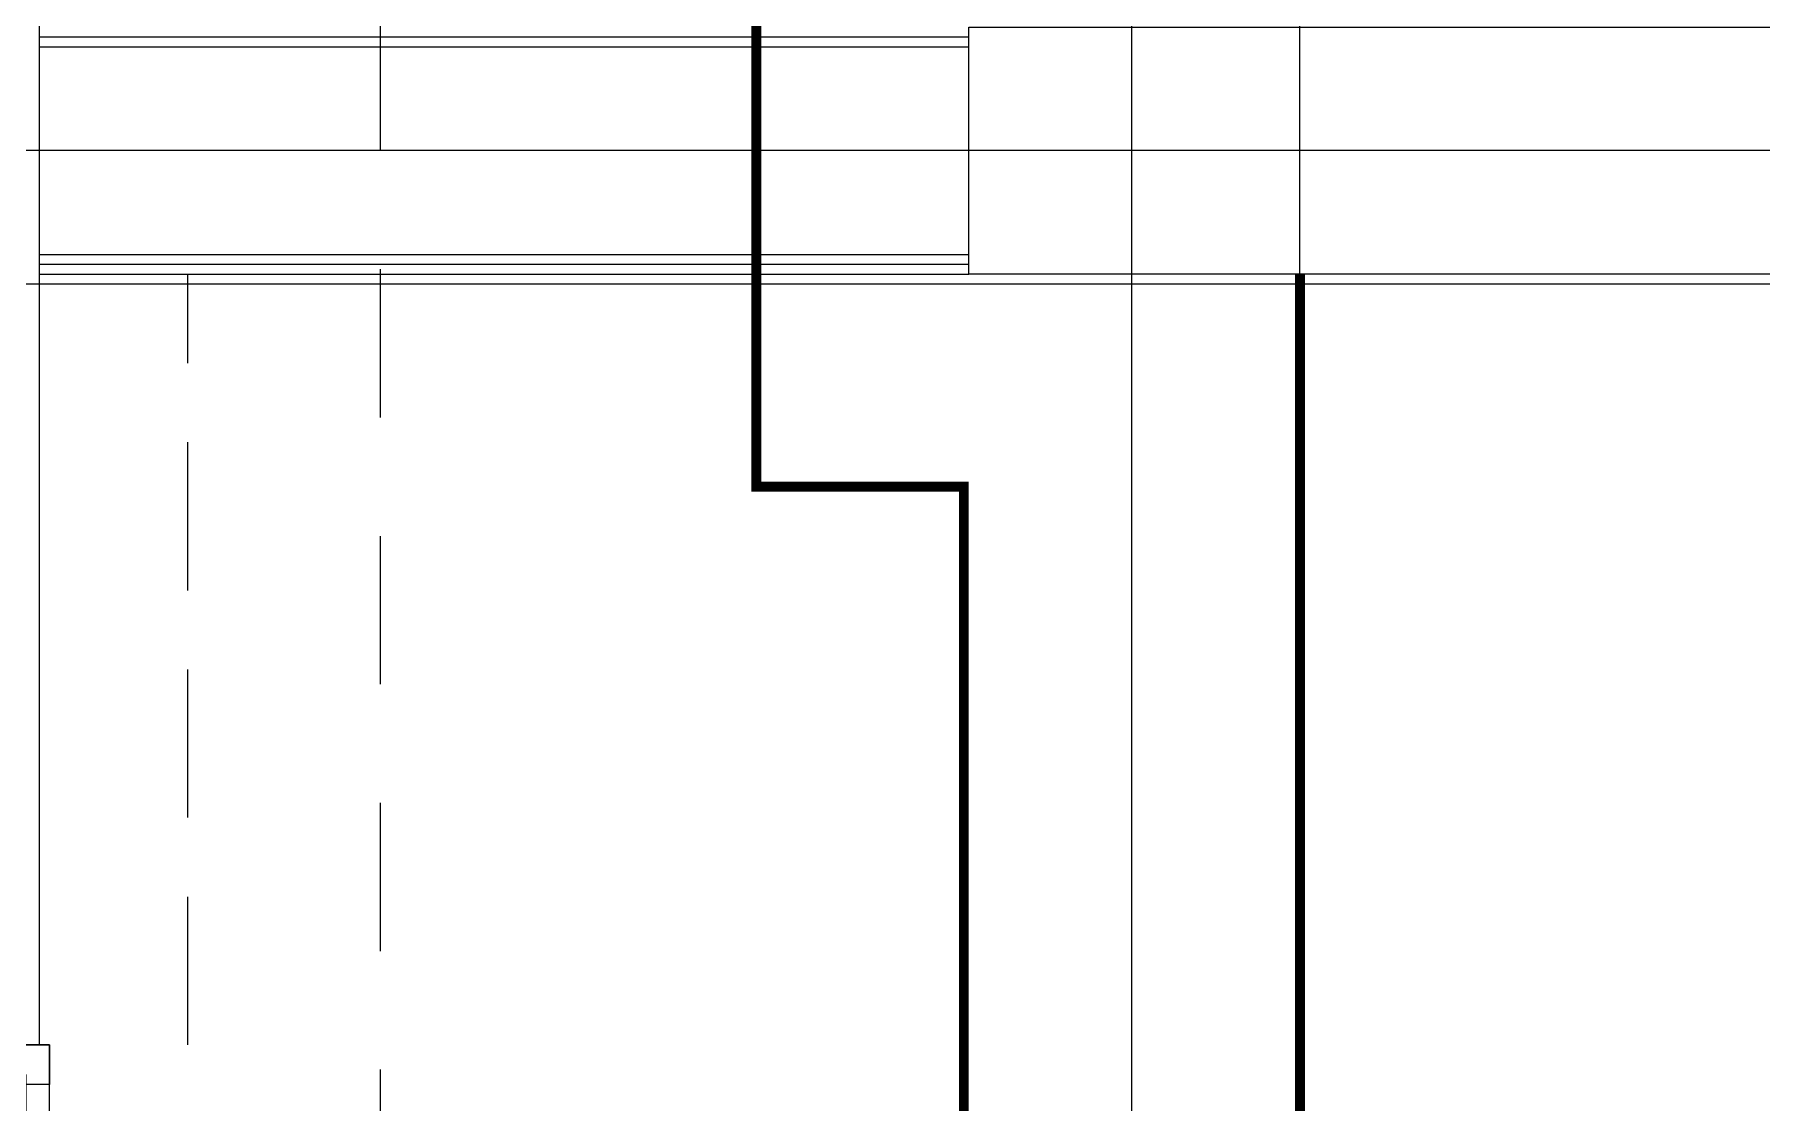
# Model space of a CAD drawing. Header units: millimetres. Extents: x 6886222 to 6919728, y 230959 to 276095.
# Drawn here: x 6906878 to 6908625, y 262036 to 263117 of the extents above; entities that cross this region are included whole.
import ezdxf
from ezdxf.xclip import XClip

# ---------------------------------------------------------------- set-up
doc = ezdxf.new("R2010")
doc.units = ezdxf.units.MM
doc.header["$LTSCALE"] = 100
doc.header["$XCLIPFRAME"] = 2
for name, pattern in [('ST-DASH', [2.7, 1.5, -1.2]), ('U-74C-EX$0$CEN', [62, 60, -1, 0, -1]), ('U-74C-EX$0$HID', [2.3, 1.5, -0.8])]:
    doc.linetypes.add(name, pattern=pattern)
for name, color, linetype in [('BP', 7, 'Continuous'), ('U-74C-EX$0$A-커텐박스', 11, 'U-74C-EX$0$HID'), ('U-74C-EX$0$CEN', 1, 'U-74C-EX$0$CEN'), ('U-74C-EX$0$CON', 2, 'Continuous'), ('U-74C-EX$0$FIN', 5, 'Continuous'), ('U-74C-EX$0$S-ELE', 4, 'Continuous'), ('U-74C-EX$0$WIN', 4, 'Continuous'), ('U-74C-EX$0$확장전', 4, 'U-74C-EX$0$HID'), ('결로방지', 4, 'ST-DASH')]:
    doc.layers.add(name, color=color, linetype=linetype)
doc.layers.add('U-74C-EX$0$MC', color=152, linetype='Continuous', plot=False)

# ---------------------------------------------------------------- blocks, each defined once
blk = doc.blocks.new('U-74C-EX$0$WIN_2_1200')
at = {"layer": 'U-74C-EX$0$WIN'}
blk.add_line((0, -290), (0, 50), dxfattribs=at)
at = {"layer": 'U-74C-EX$0$WIN', "color": 5, "linetype": 'Continuous'}
for p, q in [((35, -24), (500, -24)), ((-500, -60), (-35, -60)), ((35, -60), (500, -60)), ((-500, -96), (-35, -96)), ((35, -144), (500, -144)), ((-500, -180), (-35, -180)), ((35, -180), (500, -180)), ((-500, -216), (-35, -216))]:
    blk.add_line(p, q, dxfattribs=at)
at = {"layer": 'U-74C-EX$0$WIN'}
for points in [[(-560, -96), (-570, -96), (-570, -60), (-560, -60), (-560, 0), (-600, 0), (-600, -120), (-560, -120)], [(-600, 0), (600, 0), (600, -120), (-600, -120)], [(560, -24), (570, -24), (570, -60), (560, -60), (560, -120), (600, -120), (600, 0), (560, 0)], [(-35, -60), (35, -60), (35, -24), (-35, -24)], [(570, -24), (500, -24), (500, -60), (570, -60)], [(-570, -96), (-500, -96), (-500, -60), (-570, -60)], [(-35, -96), (35, -96), (35, -60), (-35, -60)], [(-560, -216), (-570, -216), (-570, -180), (-560, -180), (-560, -120), (-600, -120), (-600, -240), (-560, -240)], [(-600, -120), (600, -120), (600, -240), (-600, -240)], [(560, -144), (570, -144), (570, -180), (560, -180), (560, -240), (600, -240), (600, -120), (560, -120)], [(-35, -180), (35, -180), (35, -144), (-35, -144)], [(570, -144), (500, -144), (500, -180), (570, -180)], [(-570, -216), (-500, -216), (-500, -180), (-570, -180)], [(-35, -216), (35, -216), (35, -180), (-35, -180)]]:
    blk.add_lwpolyline(points, close=True, dxfattribs=at)
blk = doc.blocks.new('U-74C-EX$0$S-CEN')
at = {"layer": 'U-74C-EX$0$S-ELE', "color": 8, "linetype": 'U-74C-EX$0$CEN'}
for p, q in [((6880, 4990), (6880, 9915)), ((3745, 7940), (11085.5, 7940))]:
    blk.add_line(p, q, dxfattribs=at)
blk = doc.blocks.new('U-74C-EX', base_point=(50, 0))
at = {"layer": 'U-74C-EX$0$A-커텐박스'}
blk.add_line((4185, 1915), (6805, 1915), dxfattribs=at)
at = {"layer": 'U-74C-EX$0$CEN'}
for p, q in [((6930, -1990), (6930, 2935)), ((3795, 960), (10435, 960))]:
    blk.add_line(p, q, dxfattribs=at)
at = {"layer": 'U-74C-EX$0$CON'}
blk.add_lwpolyline([(6805, -420), (6805, 1125), (7055, 1125), (7055, -420)], close=True, dxfattribs=at)
at = {"layer": 'U-74C-EX$0$FIN'}
for p, q in [((6025, 2065), (8290, 2065)), ((6805, 2065), (6805, 1125)), ((6815, 2065), (6815, 1125)), ((6825, 2065), (6825, 1125)), ((7035, 2065), (7035, 1125)), ((7045, 2065), (7045, 1125))]:
    blk.add_line(p, q, dxfattribs=at)
at = {"layer": 'U-74C-EX$0$MC'}
for p, q in [((6795, -1990), (6795, 2935)), ((3795, 790), (10435, 790))]:
    blk.add_line(p, q, dxfattribs=at)
at = {"layer": 'U-74C-EX$0$확장전', "const_width": 10}
for points in [[(10405, 440), (10405, 1130), (7270, 1130), (7270, 1340), (6590, 1340), (6590, 1130), (4185, 1130)], [(6805, 790), (4185, 790)]]:
    blk.add_lwpolyline(points, dxfattribs=at)
at = {"layer": 'U-74C-EX$0$S-ELE'}
blk.add_blockref('U-74C-EX$0$S-CEN', (50, -6980), dxfattribs=at)
at = {"layer": 'U-74C-EX$0$WIN', "xscale": -1}
blk.add_blockref('U-74C-EX$0$WIN_2_1200', (5425, 2295), dxfattribs=at)

msp = doc.modelspace()

# ---------------------------------------------------------------- block references
at = {"layer": 'BP'}
ref = msp.add_blockref('U-74C-EX', (6908948.1, 256119.4), dxfattribs=dict(at, rotation=90))
XClip(ref).set_block_clipping_path([(-85.000000015, 299.9999999944), (-85.0000000013, -7479.9999999991), (15775.0000000003, -7479.9999999991), (15775.0000000003, 2920.0000000009), (3995.0000000002, 2920), (3995.0000000002, 300.0000000019)])

# ---------------------------------------------------------------- next in the draw order: linework, layer by layer
at = {"layer": '결로방지'}
msp.add_lwpolyline([(6913778.1, 266244.4), (6913778.1, 265909.4), (6915228.1, 265909.4), (6915228.1, 256559.4), (6909453.1, 256559.4), (6909453.1, 260569.4), (6907228.1, 260569.4), (6907228.1, 265814.4), (6909063.1, 265814.4), (6909063.1, 267044.4)], dxfattribs=at)

doc.saveas('drawing.dxf')
